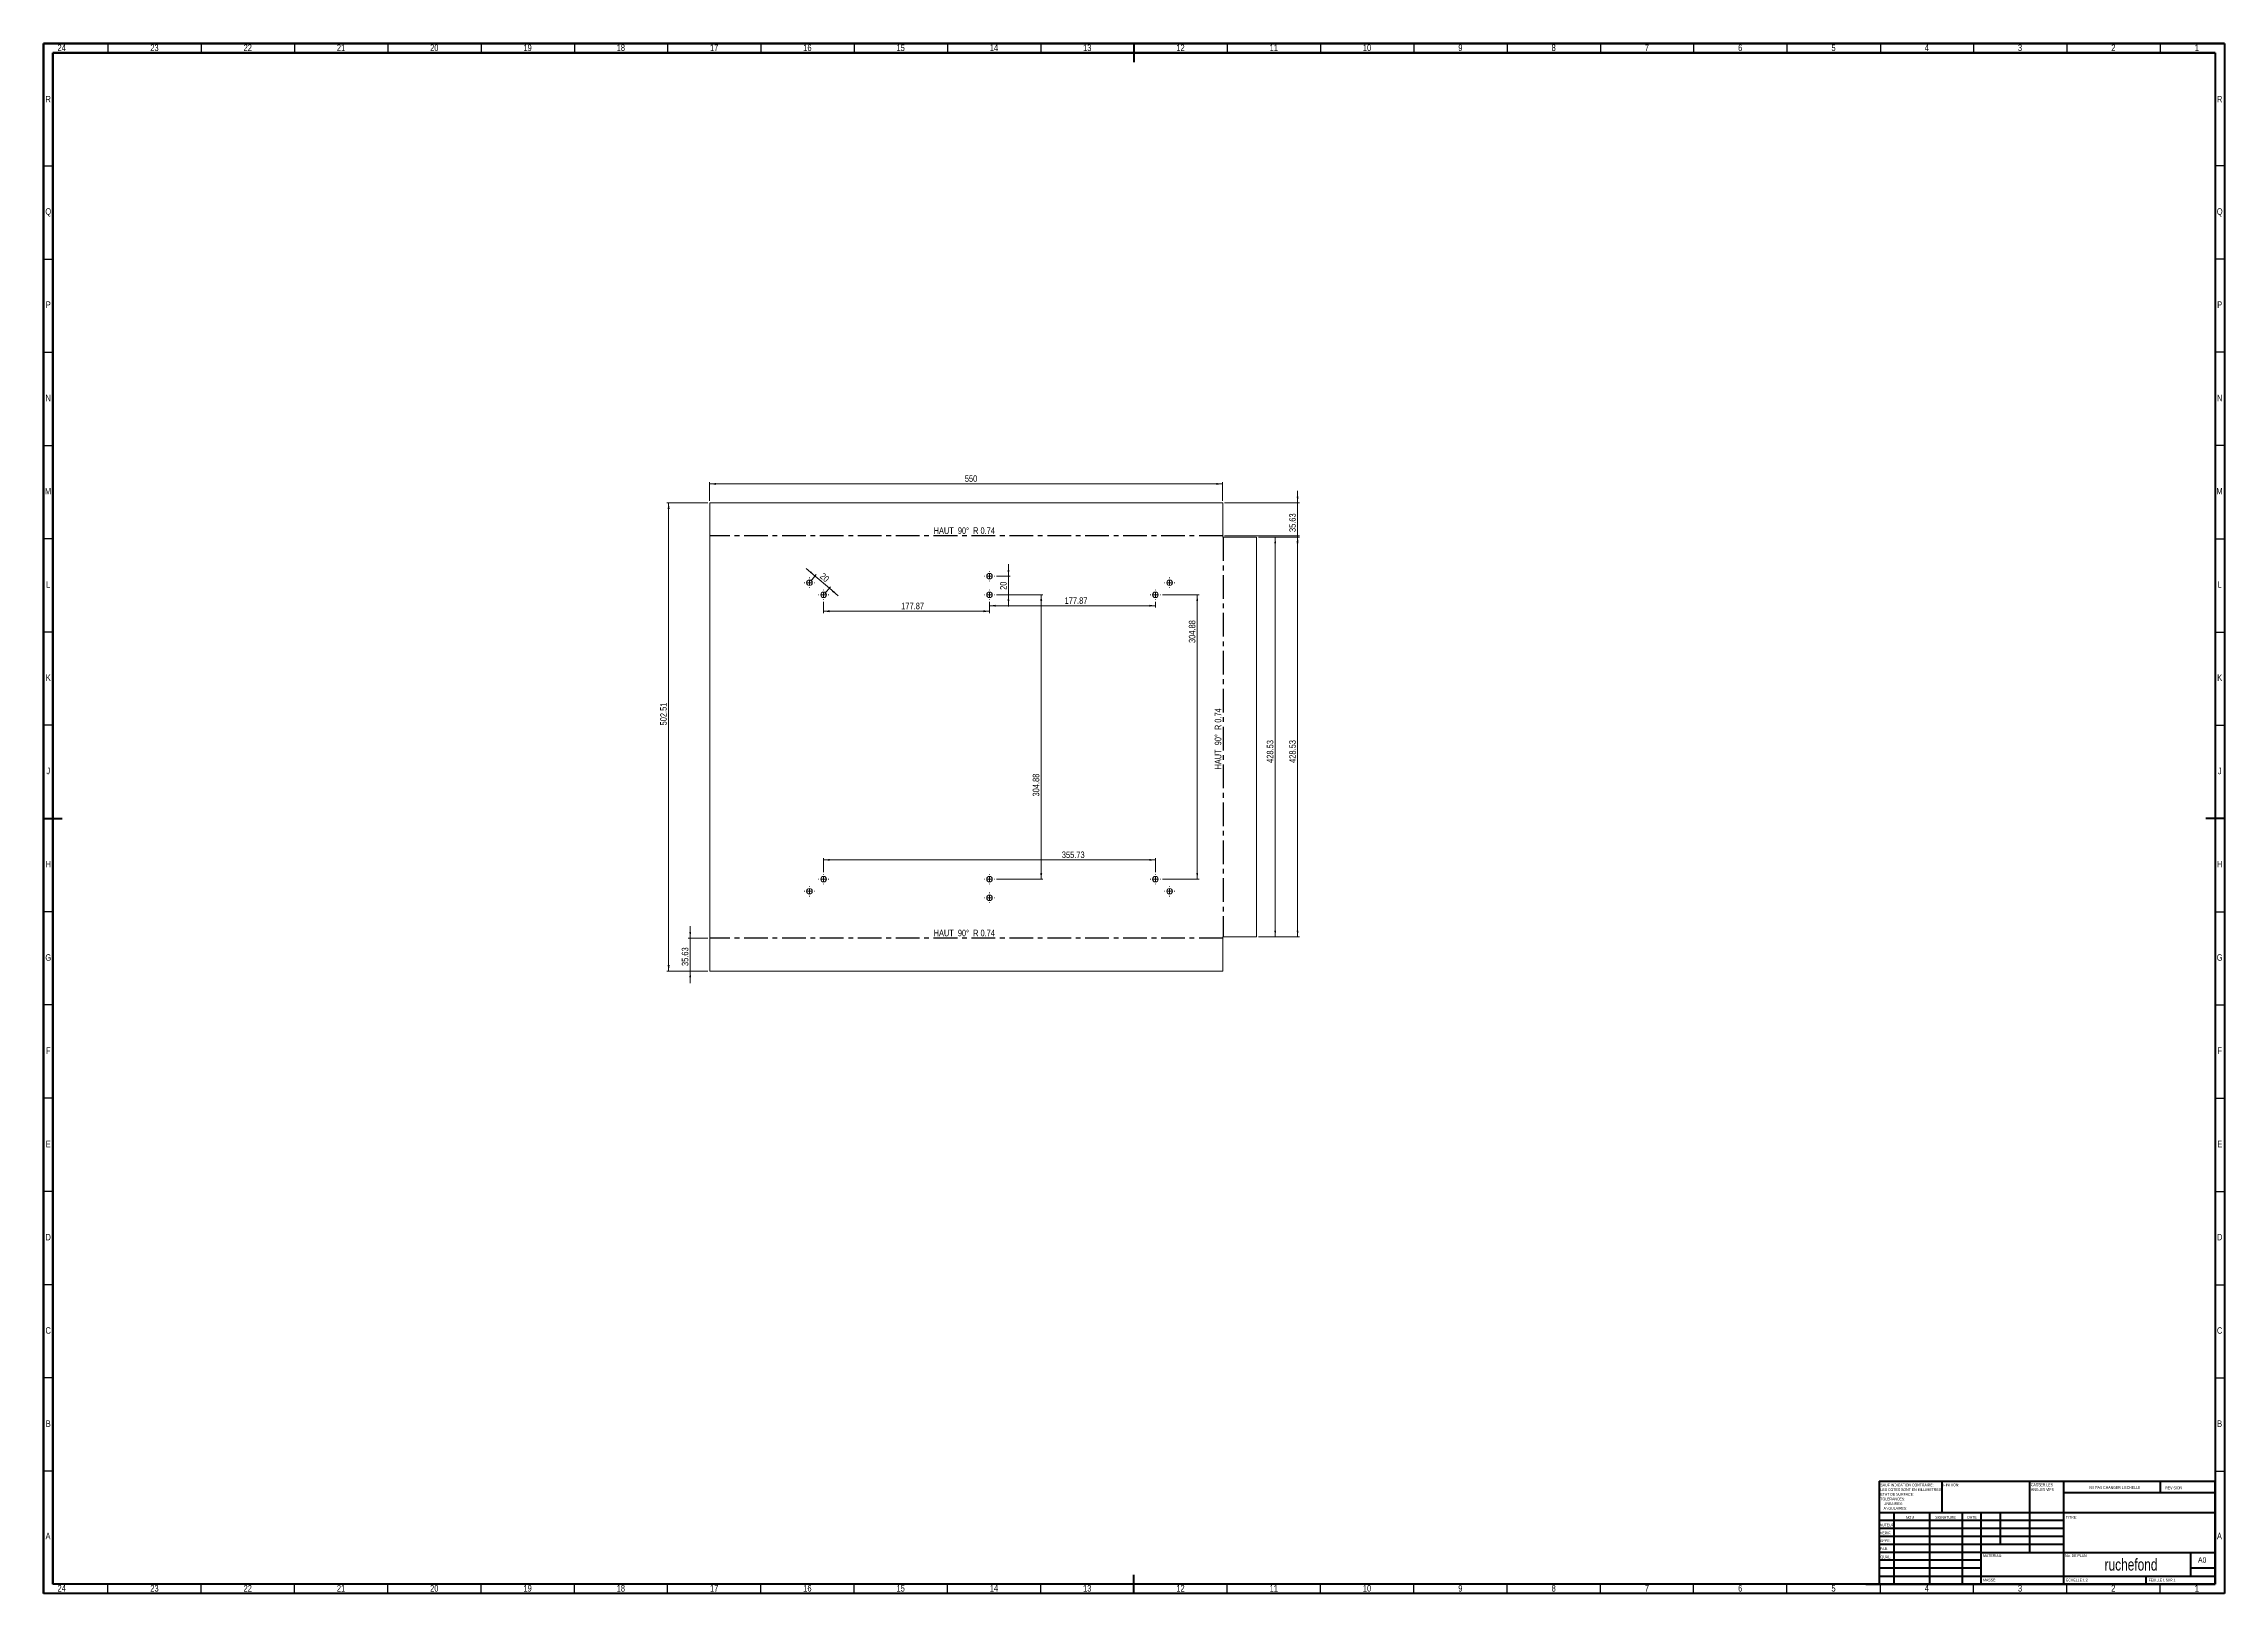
# Model space of a CAD drawing. Header units: millimetres. Extents: x 15 to 1184, y 5 to 836.
import ezdxf

# ---------------------------------------------------------------- set-up
doc = ezdxf.new("R2010")
doc.units = ezdxf.units.MM
doc.linetypes.add('CENTERX2', pattern=[20.32, 12.7, -2.54, 2.54, -2.54])
doc.styles.add('SLDTEXTSTYLE0', font='TXT', dxfattribs={"width": 0.75})
doc.styles.add('SLDTEXTSTYLE1', font='TXT', dxfattribs={"width": 0.7})
doc.styles.add('SLDTEXTSTYLE2', font='TXT', dxfattribs={"width": 0.676471})
doc.dimstyles.new('SLDDIMSTYLE0', dxfattribs={"dimtxt": 3.5, "dimasz": 3.302, "dimexe": 0, "dimexo": 0.0625, "dimgap": 0.875, "dimtad": 1, "dimlfac": 2, "dimrnd": 1e-09, "dimzin": 12, "dimdsep": 46, "dimtxsty": 'SLDTEXTSTYLE0', "dimsah": 1, "dimcen": 0.09, "dimadec": 0, "dimazin": 3, "dimtfac": 1, "dimtmove": 0, "dimatfit": 0, "dimfxl": 1, "dimfrac": 2, "dimtolj": 1, "dimtzin": 12, "dimarcsym": 0})
doc.dimstyles.new('SLDDIMSTYLE1', dxfattribs={"dimtxt": 3.5, "dimasz": 3.302, "dimexe": 0, "dimexo": 0.0625, "dimgap": 0.875, "dimtad": 1, "dimlfac": 2, "dimrnd": 1e-09, "dimzin": 12, "dimdsep": 46, "dimtxsty": 'SLDTEXTSTYLE0', "dimsah": 1, "dimcen": 0.09, "dimadec": 0, "dimazin": 3, "dimtfac": 1, "dimtofl": 0, "dimtmove": 0, "dimatfit": 3, "dimfxl": 1, "dimfrac": 2, "dimtolj": 1, "dimtzin": 12, "dimarcsym": 0})

# ---------------------------------------------------------------- blocks, each defined once
blk = doc.blocks.new('SW_NOTE_0')
at = {"color": 0, "linetype": 'Continuous', "lineweight": 0, "char_height": 1.5, "attachment_point": 1, "style": 'SLDTEXTSTYLE0'}
for s, insert in [('SAUF INDICATION CONTRAIRE:', (0, 1.9)), ('TOLERANCES:', (0, -5.6)), ('LES COTES SONT EN MILLIMETRES', (0, -0.6)), ('ETAT DE SURFACE:', (0, -3.1)), ('ANGULAIRES:', (1.7, -10.6)), ('LINEAIRES:', (1.7, -8.1))]:
    blk.add_mtext(s, dxfattribs=dict(at, insert=insert))
blk = doc.blocks.new('SW_NOTE_1')
at = {"color": 0, "linetype": 'Continuous', "lineweight": 0, "char_height": 1.5, "attachment_point": 1, "style": 'SLDTEXTSTYLE0'}
for s, insert in [('CASSER LES', (0, 1.9)), ('ANGLES VIFS', (0, -0.6))]:
    blk.add_mtext(s, dxfattribs=dict(at, insert=insert))
blk = doc.blocks.new('_D')
at = {"color": 7, "linetype": 'Continuous', "lineweight": 0}
for p, q in [((648, 589.8), (688.2, 589.8)), ((687.2, 589.8), (687.2, 596.2)), ((687.2, 589.8), (687.2, 572)), ((648, 572), (688.2, 572)), ((687.2, 572), (687.2, 565.7))]:
    blk.add_line(p, q, dxfattribs=at)
for points in [[(687.2, 589.8), (687.7, 593.1), (686.7, 593.1)], [(687.2, 572), (686.7, 568.7), (687.7, 568.7)]]:
    blk.add_solid(points, dxfattribs=at)
at = {"color": 7, "linetype": 'Continuous', "lineweight": 0, "insert": (682.7, 574.1), "char_height": 3.5, "attachment_point": 1, "rotation": 90, "style": 'SLDTEXTSTYLE0'}
blk.add_mtext('35.63', dxfattribs=at)
blk = doc.blocks.new('_D_1')
at = {"color": 7, "linetype": 'Continuous', "lineweight": 0}
for p, q in [((666.2, 571.3), (688.2, 571.3)), ((687.2, 571.3), (687.2, 357.1)), ((666.2, 357.1), (688.2, 357.1))]:
    blk.add_line(p, q, dxfattribs=at)
for points in [[(687.2, 571.3), (686.7, 568), (687.7, 568)], [(687.2, 357.1), (687.7, 360.4), (686.7, 360.4)]]:
    blk.add_solid(points, dxfattribs=at)
at = {"color": 7, "linetype": 'Continuous', "lineweight": 0, "insert": (682.7, 450.3), "char_height": 3.5, "attachment_point": 1, "rotation": 90, "style": 'SLDTEXTSTYLE0'}
blk.add_mtext('428.53', dxfattribs=at)
blk = doc.blocks.new('_D_2')
at = {"color": 7, "linetype": 'Continuous', "lineweight": 0}
for p, q in [((361.6, 356.4), (361.6, 362.7)), ((371, 356.4), (360.6, 356.4)), ((361.6, 356.4), (361.6, 338.6)), ((371, 338.6), (360.6, 338.6)), ((361.6, 338.6), (361.6, 332.2))]:
    blk.add_line(p, q, dxfattribs=at)
for points in [[(361.6, 356.4), (362.1, 359.7), (361.1, 359.7)], [(361.6, 338.6), (361.1, 335.3), (362.1, 335.3)]]:
    blk.add_solid(points, dxfattribs=at)
at = {"color": 7, "linetype": 'Continuous', "lineweight": 0, "insert": (357.1, 341.4), "char_height": 3.5, "attachment_point": 1, "rotation": 90, "style": 'SLDTEXTSTYLE0'}
blk.add_mtext('35.63', dxfattribs=at)
blk = doc.blocks.new('_D_3')
at = {"color": 7, "linetype": 'Continuous', "lineweight": 0}
for p, q in [((371, 589.8), (349, 589.8)), ((350, 338.6), (350, 589.8)), ((371, 338.6), (349, 338.6))]:
    blk.add_line(p, q, dxfattribs=at)
for points in [[(350, 589.8), (349.5, 586.5), (350.6, 586.5)], [(350, 338.6), (350.6, 341.9), (349.5, 341.9)]]:
    blk.add_solid(points, dxfattribs=at)
at = {"color": 7, "linetype": 'Continuous', "lineweight": 0, "insert": (345.5, 470.4), "char_height": 3.5, "attachment_point": 1, "rotation": 90, "style": 'SLDTEXTSTYLE0'}
blk.add_mtext('502.51', dxfattribs=at)
blk = doc.blocks.new('_D_4')
at = {"color": 7, "linetype": 'Continuous', "lineweight": 0}
for p, q in [((666.2, 571.3), (676.2, 571.3)), ((675.2, 571.3), (675.2, 357.1)), ((666.2, 357.1), (676.2, 357.1))]:
    blk.add_line(p, q, dxfattribs=at)
for points in [[(675.2, 571.3), (674.7, 568), (675.7, 568)], [(675.2, 357.1), (675.7, 360.4), (674.7, 360.4)]]:
    blk.add_solid(points, dxfattribs=at)
at = {"color": 7, "linetype": 'Continuous', "lineweight": 0, "insert": (670.7, 450.3), "char_height": 3.5, "attachment_point": 1, "rotation": 90, "style": 'SLDTEXTSTYLE0'}
blk.add_mtext('428.53', dxfattribs=at)
blk = doc.blocks.new('_D_5')
at = {"color": 7, "linetype": 'Continuous', "lineweight": 0}
for p, q in [((372, 590.8), (372, 600.9)), ((647, 599.9), (372, 599.9)), ((647, 590.8), (647, 600.9))]:
    blk.add_line(p, q, dxfattribs=at)
for points in [[(372, 599.9), (375.4, 599.4), (375.4, 600.4)], [(647, 599.9), (643.7, 600.4), (643.7, 599.4)]]:
    blk.add_solid(points, dxfattribs=at)
at = {"color": 7, "linetype": 'Continuous', "lineweight": 0, "insert": (508.8, 604.5), "char_height": 3.5, "attachment_point": 1, "style": 'SLDTEXTSTYLE0'}
blk.add_mtext('550', dxfattribs=at)
blk = doc.blocks.new('_D_6')
at = {"color": 7, "linetype": 'Continuous', "lineweight": 0}
for p, q in [((522, 536.7), (522, 533.6)), ((522, 534.6), (611, 534.6)), ((611, 536.7), (611, 533.6))]:
    blk.add_line(p, q, dxfattribs=at)
for points in [[(522, 534.6), (525.4, 534.1), (525.4, 535.1)], [(611, 534.6), (607.7, 535.1), (607.7, 534.1)]]:
    blk.add_solid(points, dxfattribs=at)
at = {"color": 7, "linetype": 'Continuous', "lineweight": 0, "insert": (562.3, 539.1), "char_height": 3.5, "attachment_point": 1, "style": 'SLDTEXTSTYLE0'}
blk.add_mtext('177.87', dxfattribs=at)
blk = doc.blocks.new('_D_7')
at = {"color": 7, "linetype": 'Continuous', "lineweight": 0}
for p, q in [((433.1, 536.7), (433.1, 530.6)), ((433.1, 531.6), (522, 531.6)), ((522, 536.7), (522, 530.6))]:
    blk.add_line(p, q, dxfattribs=at)
for points in [[(433.1, 531.6), (436.4, 531.1), (436.4, 532.2)], [(522, 531.6), (518.7, 532.2), (518.7, 531.1)]]:
    blk.add_solid(points, dxfattribs=at)
at = {"color": 7, "linetype": 'Continuous', "lineweight": 0, "insert": (474.7, 536.2), "char_height": 3.5, "attachment_point": 1, "style": 'SLDTEXTSTYLE0'}
blk.add_mtext('177.87', dxfattribs=at)
blk = doc.blocks.new('_D_8')
at = {"color": 7, "linetype": 'Continuous', "lineweight": 0}
for p, q in [((525.8, 550.4), (533.2, 550.4)), ((532.2, 550.4), (532.2, 556.8)), ((532.2, 550.4), (532.2, 540.4)), ((525.8, 540.4), (533.2, 540.4)), ((532.2, 540.4), (532.2, 534.1))]:
    blk.add_line(p, q, dxfattribs=at)
for points in [[(532.2, 550.4), (532.7, 553.7), (531.7, 553.7)], [(532.2, 540.4), (531.7, 537.1), (532.7, 537.1)]]:
    blk.add_solid(points, dxfattribs=at)
at = {"color": 7, "linetype": 'Continuous', "lineweight": 0, "insert": (527.7, 543.1), "char_height": 3.5, "attachment_point": 1, "rotation": 90, "style": 'SLDTEXTSTYLE0'}
blk.add_mtext('20', dxfattribs=at)
blk = doc.blocks.new('_D_9')
at = {"color": 7, "linetype": 'Continuous', "lineweight": 0}
for p, q in [((428.6, 550.5), (423.8, 554.6)), ((426.2, 547.7), (429.2, 551.3)), ((436.2, 544), (428.6, 550.5)), ((433.8, 541.2), (436.8, 544.7)), ((436.2, 544), (441, 539.9))]:
    blk.add_line(p, q, dxfattribs=at)
for points in [[(428.6, 550.5), (426.4, 553), (425.7, 552.3)], [(436.2, 544), (438.3, 541.5), (439, 542.2)]]:
    blk.add_solid(points, dxfattribs=at)
at = {"color": 7, "linetype": 'Continuous', "lineweight": 0, "insert": (433.1, 552.5), "char_height": 3.5, "attachment_point": 1, "rotation": 319.4017, "style": 'SLDTEXTSTYLE0'}
blk.add_mtext('20', dxfattribs=at)
blk = doc.blocks.new('_D_10')
at = {"color": 7, "linetype": 'Continuous', "lineweight": 0}
for p, q in [((525.8, 540.4), (550.7, 540.4)), ((549.7, 540.4), (549.7, 388)), ((525.8, 388), (550.7, 388))]:
    blk.add_line(p, q, dxfattribs=at)
for points in [[(549.7, 540.4), (549.2, 537.1), (550.3, 537.1)], [(549.7, 388), (550.3, 391.3), (549.2, 391.3)]]:
    blk.add_solid(points, dxfattribs=at)
at = {"color": 7, "linetype": 'Continuous', "lineweight": 0, "insert": (545.2, 432.3), "char_height": 3.5, "attachment_point": 1, "rotation": 90, "style": 'SLDTEXTSTYLE0'}
blk.add_mtext('304.88', dxfattribs=at)
blk = doc.blocks.new('_D_11')
at = {"color": 7, "linetype": 'Continuous', "lineweight": 0}
for p, q in [((433.1, 391.7), (433.1, 399.3)), ((433.1, 398.3), (611, 398.3)), ((611, 391.7), (611, 399.3))]:
    blk.add_line(p, q, dxfattribs=at)
for points in [[(433.1, 398.3), (436.4, 397.8), (436.4, 398.8)], [(611, 398.3), (607.7, 398.8), (607.7, 397.8)]]:
    blk.add_solid(points, dxfattribs=at)
at = {"color": 7, "linetype": 'Continuous', "lineweight": 0, "insert": (560.8, 402.8), "char_height": 3.5, "attachment_point": 1, "style": 'SLDTEXTSTYLE0'}
blk.add_mtext('355.73', dxfattribs=at)
blk = doc.blocks.new('_D_12')
at = {"color": 7, "linetype": 'Continuous', "lineweight": 0}
for p, q in [((614.7, 540.4), (634.4, 540.4)), ((633.4, 388), (633.4, 540.4)), ((614.7, 388), (634.4, 388))]:
    blk.add_line(p, q, dxfattribs=at)
for points in [[(633.4, 540.4), (632.9, 537.1), (633.9, 537.1)], [(633.4, 388), (633.9, 391.3), (632.9, 391.3)]]:
    blk.add_solid(points, dxfattribs=at)
at = {"color": 7, "linetype": 'Continuous', "lineweight": 0, "insert": (628.9, 514.6), "char_height": 3.5, "attachment_point": 1, "rotation": 90, "style": 'SLDTEXTSTYLE0'}
blk.add_mtext('304.88', dxfattribs=at)
blk = doc.blocks.new('SW_CENTERMARKSYMBOL_0')
at = {"color": 0, "linetype": 'Continuous', "lineweight": 0}
for p, q in [((-2.5, 0), (-2.75, 0)), ((0, 0), (-1.25, 0)), ((0, 2.5), (0, 2.75)), ((0, 0), (0, 1.25)), ((0, 0), (0, -1.25)), ((0, 0), (1.25, 0)), ((2.5, 0), (2.75, 0)), ((0, -2.5), (0, -2.75))]:
    blk.add_line(p, q, dxfattribs=at)
blk = doc.blocks.new('SW_CENTERMARKSYMBOL_1')
at = {"color": 0, "linetype": 'Continuous', "lineweight": 0}
for p, q in [((-2.5, 0), (-2.75, 0)), ((0, 0), (-1.25, 0)), ((0, 2.5), (0, 2.75)), ((0, 0), (0, 1.25)), ((0, 0), (0, -1.25)), ((0, 0), (1.25, 0)), ((2.5, 0), (2.75, 0)), ((0, -2.5), (0, -2.75))]:
    blk.add_line(p, q, dxfattribs=at)
blk = doc.blocks.new('SW_CENTERMARKSYMBOL_2')
at = {"color": 0, "linetype": 'Continuous', "lineweight": 0}
for p, q in [((-2.5, 0), (-2.75, 0)), ((0, 0), (-1.25, 0)), ((0, 2.5), (0, 2.75)), ((0, 0), (0, 1.25)), ((0, 0), (0, -1.25)), ((0, 0), (1.25, 0)), ((2.5, 0), (2.75, 0)), ((0, -2.5), (0, -2.75))]:
    blk.add_line(p, q, dxfattribs=at)
blk = doc.blocks.new('SW_CENTERMARKSYMBOL_3')
at = {"color": 0, "linetype": 'Continuous', "lineweight": 0}
for p, q in [((-2.5, 0), (-2.75, 0)), ((0, 0), (-1.25, 0)), ((0, 2.5), (0, 2.75)), ((0, 0), (0, 1.25)), ((0, 0), (0, -1.25)), ((0, 0), (1.25, 0)), ((2.5, 0), (2.75, 0)), ((0, -2.5), (0, -2.75))]:
    blk.add_line(p, q, dxfattribs=at)
blk = doc.blocks.new('SW_CENTERMARKSYMBOL_4')
at = {"color": 0, "linetype": 'Continuous', "lineweight": 0}
for p, q in [((-2.5, 0), (-2.75, 0)), ((0, 0), (-1.25, 0)), ((0, 2.5), (0, 2.75)), ((0, 0), (0, 1.25)), ((0, 0), (0, -1.25)), ((0, 0), (1.25, 0)), ((2.5, 0), (2.75, 0)), ((0, -2.5), (0, -2.75))]:
    blk.add_line(p, q, dxfattribs=at)
blk = doc.blocks.new('SW_CENTERMARKSYMBOL_5')
at = {"color": 0, "linetype": 'Continuous', "lineweight": 0}
for p, q in [((-2.5, 0), (-2.75, 0)), ((0, 0), (-1.25, 0)), ((0, 2.5), (0, 2.75)), ((0, 0), (0, 1.25)), ((0, 0), (0, -1.25)), ((0, 0), (1.25, 0)), ((2.5, 0), (2.75, 0)), ((0, -2.5), (0, -2.75))]:
    blk.add_line(p, q, dxfattribs=at)
blk = doc.blocks.new('SW_CENTERMARKSYMBOL_6')
at = {"color": 0, "linetype": 'Continuous', "lineweight": 0}
for p, q in [((-2.5, 0), (-2.75, 0)), ((0, 0), (-1.25, 0)), ((0, 2.5), (0, 2.75)), ((0, 0), (0, 1.25)), ((0, 0), (0, -1.25)), ((0, 0), (1.25, 0)), ((2.5, 0), (2.75, 0)), ((0, -2.5), (0, -2.75))]:
    blk.add_line(p, q, dxfattribs=at)
blk = doc.blocks.new('SW_CENTERMARKSYMBOL_7')
at = {"color": 0, "linetype": 'Continuous', "lineweight": 0}
for p, q in [((-2.5, 0), (-2.75, 0)), ((0, 0), (-1.25, 0)), ((0, 2.5), (0, 2.75)), ((0, 0), (0, 1.25)), ((0, 0), (0, -1.25)), ((0, 0), (1.25, 0)), ((2.5, 0), (2.75, 0)), ((0, -2.5), (0, -2.75))]:
    blk.add_line(p, q, dxfattribs=at)
blk = doc.blocks.new('SW_CENTERMARKSYMBOL_8')
at = {"color": 0, "linetype": 'Continuous', "lineweight": 0}
for p, q in [((-2.5, 0), (-2.75, 0)), ((0, 0), (-1.25, 0)), ((0, 2.5), (0, 2.75)), ((0, 0), (0, 1.25)), ((0, 0), (0, -1.25)), ((0, 0), (1.25, 0)), ((2.5, 0), (2.75, 0)), ((0, -2.5), (0, -2.75))]:
    blk.add_line(p, q, dxfattribs=at)
blk = doc.blocks.new('SW_CENTERMARKSYMBOL_9')
at = {"color": 0, "linetype": 'Continuous', "lineweight": 0}
for p, q in [((-2.5, 0), (-2.75, 0)), ((0, 0), (-1.25, 0)), ((0, 2.5), (0, 2.75)), ((0, 0), (0, 1.25)), ((0, 0), (0, -1.25)), ((0, 0), (1.25, 0)), ((2.5, 0), (2.75, 0)), ((0, -2.5), (0, -2.75))]:
    blk.add_line(p, q, dxfattribs=at)
blk = doc.blocks.new('SW_CENTERMARKSYMBOL_10')
at = {"color": 0, "linetype": 'Continuous', "lineweight": 0}
for p, q in [((-2.5, 0), (-2.75, 0)), ((0, 0), (-1.25, 0)), ((0, 2.5), (0, 2.75)), ((0, 0), (0, 1.25)), ((0, 0), (0, -1.25)), ((0, 0), (1.25, 0)), ((2.5, 0), (2.75, 0)), ((0, -2.5), (0, -2.75))]:
    blk.add_line(p, q, dxfattribs=at)
blk = doc.blocks.new('SW_CENTERMARKSYMBOL_11')
at = {"color": 0, "linetype": 'Continuous', "lineweight": 0}
for p, q in [((-2.5, 0), (-2.75, 0)), ((0, 0), (-1.25, 0)), ((0, 2.5), (0, 2.75)), ((0, 0), (0, 1.25)), ((0, 0), (0, -1.25)), ((0, 0), (1.25, 0)), ((2.5, 0), (2.75, 0)), ((0, -2.5), (0, -2.75))]:
    blk.add_line(p, q, dxfattribs=at)

msp = doc.modelspace()

# ---------------------------------------------------------------- linework, layer by layer
at = {"color": 7, "linetype": 'Continuous', "lineweight": 60}
for p, q in [((15, 836), (1184, 836)), ((15, 5), (15, 836)), ((15, 836), (15, 5)), ((1184, 836), (15, 836)), ((20, 831), (1179, 831)), ((20, 10), (20, 831)), ((20, 831), (20, 10)), ((1179, 831), (20, 831)), ((599.5, 836), (599.5, 826)), ((599.5, 836), (599.5, 826)), ((1179, 831), (1179, 10)), ((1184, 836), (1184, 5)), ((15, 420.5), (25, 420.5)), ((15, 420.5), (25, 420.5)), ((1184, 420.5), (1174, 420.5)), ((1179, 10), (1179, 65.25)), ((1179, 65.25), (1179, 10)), ((599.5, 5), (599.5, 15)), ((1184, 5), (15, 5)), ((1179, 10), (20, 10)), ((991.8, 10), (1179, 10))]:
    msp.add_line(p, q, dxfattribs=at)
at = {"color": 7, "linetype": 'Continuous', "lineweight": 30}
for p, q in [((49.5, 836), (49.5, 831)), ((99.5, 836), (99.5, 831)), ((149.5, 836), (149.5, 831)), ((199.5, 836), (199.5, 831)), ((249.5, 836), (249.5, 831)), ((299.5, 836), (299.5, 831)), ((349.5, 836), (349.5, 831)), ((399.5, 836), (399.5, 831)), ((449.5, 836), (449.5, 831)), ((499.5, 836), (499.5, 831)), ((549.5, 836), (549.5, 831)), ((649.5, 836), (649.5, 831)), ((699.5, 836), (699.5, 831)), ((749.5, 836), (749.5, 831)), ((799.5, 836), (799.5, 831)), ((849.5, 836), (849.5, 831)), ((899.5, 836), (899.5, 831)), ((949.5, 836), (949.5, 831)), ((999.6, 836), (999.6, 831)), ((1049.5, 836), (1049.5, 831)), ((1099.5, 836), (1099.5, 831)), ((1149.5, 836), (1149.5, 831)), ((15, 770.5), (20, 770.5)), ((1184, 770.5), (1179, 770.5)), ((15, 720.5), (20, 720.5)), ((1184, 720.5), (1179, 720.5)), ((15, 670.5), (20, 670.5)), ((1184, 670.5), (1179, 670.5)), ((15, 620.5), (20, 620.5)), ((1184, 620.5), (1179, 620.5)), ((20, 570.5), (15, 570.5)), ((1179, 570.5), (1184, 570.5)), ((20, 520.5), (15, 520.5)), ((1179, 520.5), (1184, 520.5)), ((20, 470.5), (15, 470.5)), ((1179, 470.5), (1184, 470.5)), ((20, 370.5), (15, 370.5)), ((1179, 370.5), (1184, 370.5)), ((20, 320.5), (15, 320.5)), ((1179, 320.5), (1184, 320.5)), ((20, 270.5), (15, 270.5)), ((1179, 270.5), (1184, 270.5)), ((20, 220.5), (15, 220.5)), ((1179, 220.5), (1184, 220.5)), ((20, 170.5), (15, 170.5)), ((1179, 170.5), (1184, 170.5)), ((20, 120.5), (15, 120.5)), ((1179, 120.5), (1184, 120.5)), ((20, 70.5), (15, 70.5)), ((1179, 70.5), (1184, 70.5)), ((49.5, 5), (49.5, 10)), ((99.5, 5), (99.5, 10)), ((149.5, 5), (149.5, 10)), ((199.5, 5), (199.5, 10)), ((249.5, 5), (249.5, 10)), ((299.5, 5), (299.5, 10)), ((349.5, 5), (349.5, 10)), ((399.5, 5), (399.5, 10)), ((449.5, 5), (449.5, 10)), ((499.5, 5), (499.5, 10)), ((549.5, 5), (549.5, 10)), ((649.5, 5), (649.5, 10)), ((699.5, 5), (699.5, 10)), ((749.5, 5), (749.5, 10)), ((799.5, 5), (799.5, 10)), ((849.5, 5), (849.5, 10)), ((899.5, 5), (899.5, 10)), ((949.5, 5), (949.5, 10)), ((999.6, 5), (999.6, 10)), ((1049.5, 5), (1049.5, 10)), ((1099.5, 5), (1099.5, 10)), ((1149.5, 5), (1149.5, 10))]:
    msp.add_line(p, q, dxfattribs=at)
at = {"color": 7, "linetype": 'Continuous', "lineweight": 15}
for p, q in [((647.0486, 589.8348), (372.0486, 589.8348)), ((372.0486, 338.5802), (372.0486, 589.8348)), ((647.0486, 571.3392), (647.0486, 589.8348)), ((665.1759, 571.3392), (647.0486, 571.3392)), ((665.1759, 571.3392), (665.1759, 357.0758)), ((647.0486, 357.0758), (665.1759, 357.0758)), ((647.0486, 338.5802), (647.0486, 357.0758)), ((647.0486, 338.5802), (372.0486, 338.5802))]:
    msp.add_line(p, q, dxfattribs=at)
at = {"color": 7, "linetype": 'CENTERX2'}
for p, q in [((647.0486, 572.0212), (372.0486, 572.0212)), ((647.3622, 571.3392), (647.3622, 357.0758)), ((647.0486, 356.3939), (372.0486, 356.3939))]:
    msp.add_line(p, q, dxfattribs=at)
at = {"color": 7, "linetype": 'Continuous', "lineweight": 40}
for p, q in [((999, 65.25), (1179, 65.25)), ((999, 65.25), (999, 10)), ((1032.8, 48.25), (1032.8, 65.25)), ((1079.6, 65.25), (1079.6, 27)), ((1097.8, 65.25), (1097.8, 10)), ((1179, 58.875), (1097.8, 58.875)), ((1149.8, 58.875), (1149.8, 65.25)), ((1179, 48.25), (999, 48.25)), ((1006.8, 48.25), (1006.8, 10)), ((1025.991, 48.25), (1025.991, 10)), ((1043.3989, 48.25), (1043.3989, 10)), ((1053.6, 10), (1053.6, 48.25)), ((1064, 31.25), (1064, 48.25)), ((1097.8, 44), (999, 44)), ((1097.8, 39.75), (999, 39.75)), ((1097.8, 35.5), (999, 35.5)), ((1097.8, 31.25), (999, 31.25)), ((1053.6, 27), (999, 27)), ((1053.6, 27), (1179, 27)), ((1166, 14.25), (1166, 27)), ((1053.6, 22.7499), (999, 22.7499)), ((1053.6, 18.5), (999, 18.5)), ((999, 14.25), (1179, 14.25)), ((1142, 10), (1142, 14.25)), ((1179, 18.5), (1166, 18.5))]:
    msp.add_line(p, q, dxfattribs=at)
at = {"color": 7, "linetype": 'Continuous', "lineweight": 15}
for centre in [(522.0486, 550.4285), (425.522, 546.936), (433.1149, 540.4285), (522.0486, 540.4285), (610.9823, 540.4285), (618.5752, 546.936), (433.1149, 387.9865), (522.0486, 387.9865), (610.9823, 387.9865), (425.522, 381.479), (522.0486, 377.9865), (618.5752, 381.479)]:
    msp.add_circle(centre, 1.5, dxfattribs=at)

# ---------------------------------------------------------------- block references
at = {"color": 7, "linetype": 'Continuous', "lineweight": 0}
for name, p in [('SW_CENTERMARKSYMBOL_2', (425.522, 546.936)), ('SW_CENTERMARKSYMBOL_9', (522.0486, 550.4285)), ('SW_CENTERMARKSYMBOL_4', (618.5752, 546.936)), ('SW_CENTERMARKSYMBOL_3', (433.1149, 540.4285)), ('SW_CENTERMARKSYMBOL_8', (522.0486, 540.4285)), ('SW_CENTERMARKSYMBOL_5', (610.9823, 540.4285)), ('SW_CENTERMARKSYMBOL_1', (433.1149, 387.9865)), ('SW_CENTERMARKSYMBOL_10', (522.0486, 387.9865)), ('SW_CENTERMARKSYMBOL_7', (610.9823, 387.9865)), ('SW_CENTERMARKSYMBOL_0', (425.522, 381.479)), ('SW_CENTERMARKSYMBOL_11', (522.0486, 377.9865)), ('SW_CENTERMARKSYMBOL_6', (618.5752, 381.479)), ('SW_NOTE_0', (999.5937, 61.9874)), ('SW_NOTE_1', (1080.3092, 62.0695))]:
    msp.add_blockref(name, p, dxfattribs=at)

# ---------------------------------------------------------------- texts
for s, insert, char_height, attachment_point, style in [('24', (24.6795, 835.5317), 3.5, 2, 'SLDTEXTSTYLE0'), ('23', (74.4295, 835.5317), 3.5, 2, 'SLDTEXTSTYLE0'), ('22', (124.4295, 835.5317), 3.5, 2, 'SLDTEXTSTYLE0'), ('21', (174.4295, 835.5317), 3.5, 2, 'SLDTEXTSTYLE0'), ('20', (224.4295, 835.5317), 3.5, 2, 'SLDTEXTSTYLE0'), ('19', (274.4295, 835.5317), 3.5, 2, 'SLDTEXTSTYLE0'), ('18', (324.4295, 835.5317), 3.5, 2, 'SLDTEXTSTYLE0'), ('17', (374.4295, 835.5317), 3.5, 2, 'SLDTEXTSTYLE0'), ('16', (424.4295, 835.5317), 3.5, 2, 'SLDTEXTSTYLE0'), ('15', (474.4295, 835.5317), 3.5, 2, 'SLDTEXTSTYLE0'), ('14', (524.4295, 835.5317), 3.5, 2, 'SLDTEXTSTYLE0'), ('13', (574.4295, 835.5317), 3.5, 2, 'SLDTEXTSTYLE0'), ('12', (624.4295, 835.5317), 3.5, 2, 'SLDTEXTSTYLE0'), ('11', (674.4295, 835.5317), 3.5, 2, 'SLDTEXTSTYLE0'), ('10', (724.4295, 835.5317), 3.5, 2, 'SLDTEXTSTYLE0'), ('9', (774.4648, 835.5317), 3.5, 2, 'SLDTEXTSTYLE0'), ('8', (824.4648, 835.5317), 3.5, 2, 'SLDTEXTSTYLE0'), ('7', (874.4648, 835.5317), 3.5, 2, 'SLDTEXTSTYLE0'), ('6', (924.4648, 835.5317), 3.5, 2, 'SLDTEXTSTYLE0'), ('5', (974.4648, 835.5317), 3.5, 2, 'SLDTEXTSTYLE0'), ('4', (1024.4648, 835.5317), 3.5, 2, 'SLDTEXTSTYLE0'), ('3', (1074.4648, 835.5317), 3.5, 2, 'SLDTEXTSTYLE0'), ('2', (1124.4648, 835.5317), 3.5, 2, 'SLDTEXTSTYLE0'), ('1', (1169.2148, 835.5317), 3.5, 2, 'SLDTEXTSTYLE0'), ('R', (17.4502, 807.9757), 3.5, 2, 'SLDTEXTSTYLE0'), ('R', (1181.4502, 807.9757), 3.5, 2, 'SLDTEXTSTYLE0'), ('Q', (17.4915, 747.7257), 3.5, 2, 'SLDTEXTSTYLE0'), ('Q', (1181.4915, 747.7257), 3.5, 2, 'SLDTEXTSTYLE0'), ('P', (17.4866, 697.7817), 3.5, 2, 'SLDTEXTSTYLE0'), ('P', (1181.4866, 697.7817), 3.5, 2, 'SLDTEXTSTYLE0'), ('N', (17.4696, 647.7257), 3.5, 2, 'SLDTEXTSTYLE0'), ('N', (1181.4696, 647.7257), 3.5, 2, 'SLDTEXTSTYLE0'), ('M', (17.3797, 597.7817), 3.5, 2, 'SLDTEXTSTYLE0'), ('M', (1181.3797, 597.7817), 3.5, 2, 'SLDTEXTSTYLE0'), ('HAUT  90°  R 0.74', (508.5204, 576.5985), 3.5, 2, 'SLDTEXTSTYLE2'), ('L', (17.4623, 547.7257), 3.5, 2, 'SLDTEXTSTYLE0'), ('L', (1181.4623, 547.7257), 3.5, 2, 'SLDTEXTSTYLE0'), ('K', (17.4891, 497.7817), 3.5, 2, 'SLDTEXTSTYLE0'), ('K', (1181.4891, 497.7817), 3.5, 2, 'SLDTEXTSTYLE0'), ('J', (17.4684, 447.7257), 3.5, 2, 'SLDTEXTSTYLE0'), ('J', (1181.4684, 447.7257), 3.5, 2, 'SLDTEXTSTYLE0'), ('H', (17.4915, 397.7817), 3.5, 2, 'SLDTEXTSTYLE0'), ('H', (1181.4915, 397.7817), 3.5, 2, 'SLDTEXTSTYLE0'), ('HAUT  90°  R 0.74', (508.5204, 360.8592), 3.5, 2, 'SLDTEXTSTYLE2'), ('G', (17.4891, 347.7257), 3.5, 2, 'SLDTEXTSTYLE0'), ('G', (1181.4891, 347.7257), 3.5, 2, 'SLDTEXTSTYLE0'), ('F', (17.4635, 297.7817), 3.5, 2, 'SLDTEXTSTYLE0'), ('F', (1181.4635, 297.7817), 3.5, 2, 'SLDTEXTSTYLE0'), ('E', (17.5061, 247.7257), 3.5, 2, 'SLDTEXTSTYLE0'), ('E', (1181.5061, 247.7257), 3.5, 2, 'SLDTEXTSTYLE0'), ('D', (17.4599, 197.7817), 3.5, 2, 'SLDTEXTSTYLE0'), ('D', (1181.4599, 197.7817), 3.5, 2, 'SLDTEXTSTYLE0'), ('C', (17.4635, 147.7257), 3.5, 2, 'SLDTEXTSTYLE0'), ('C', (1181.4635, 147.7257), 3.5, 2, 'SLDTEXTSTYLE0'), ('B', (17.4733, 97.7817), 3.5, 2, 'SLDTEXTSTYLE0'), ('B', (1181.4733, 97.7817), 3.5, 2, 'SLDTEXTSTYLE0'), ('FINITION:', (1033.3713, 63.9193), 1.5, 1, 'SLDTEXTSTYLE0'), ("NE PAS CHANGER L'ECHELLE", (1111.6146, 62.533), 1.5, 1, 'SLDTEXTSTYLE0'), ('REVISION', (1152.3276, 62.3349), 1.5, 1, 'SLDTEXTSTYLE0'), ('A', (17.3602, 37.4757), 3.5, 2, 'SLDTEXTSTYLE0'), ('AUTEUR', (999.2121, 42.4297), 1.5, 1, 'SLDTEXTSTYLE0'), ('VERIF.', (999.4105, 38.1544), 1.5, 1, 'SLDTEXTSTYLE0'), ('NOM', (1013.3222, 46.5015), 1.5, 1, 'SLDTEXTSTYLE0'), ('SIGNATURE', (1029.0336, 46.5618), 1.5, 1, 'SLDTEXTSTYLE0'), ('DATE', (1046.2147, 46.5762), 1.5, 1, 'SLDTEXTSTYLE0'), ('TITRE:', (1099.0283, 46.5762), 1.5, 1, 'SLDTEXTSTYLE0'), ('A', (1181.3602, 37.4757), 3.5, 2, 'SLDTEXTSTYLE0'), ('APPR.', (999.4017, 34.0643), 1.5, 1, 'SLDTEXTSTYLE0'), ('FAB.', (999.4552, 29.7337), 1.5, 1, 'SLDTEXTSTYLE0'), ('QUAL.', (999.669, 25.3496), 1.5, 1, 'SLDTEXTSTYLE0'), ('MATERIAU:', (1054.6459, 25.9861), 1.5, 1, 'SLDTEXTSTYLE0'), ('No. DE PLAN', (1098.6307, 25.9861), 1.5, 1, 'SLDTEXTSTYLE0'), ('ruchefond', (1133.9613, 23.6069), 6.35, 2, 'SLDTEXTSTYLE0'), ('A0', (1169.8712, 24.4064), 2.91042, 1, 'SLDTEXTSTYLE0'), ('MASSE:', (1054.6178, 12.9493), 1.4986, 1, 'SLDTEXTSTYLE0'), ('ECHELLE:1:2', (1099.074, 12.9001), 1.5, 1, 'SLDTEXTSTYLE0'), ('FEUILLE 1 SUR 1', (1143.4783, 12.9001), 1.5, 1, 'SLDTEXTSTYLE1'), ('24', (24.6795, 9.4757), 3.5, 2, 'SLDTEXTSTYLE0'), ('23', (74.4295, 9.4757), 3.5, 2, 'SLDTEXTSTYLE0'), ('22', (124.4295, 9.4757), 3.5, 2, 'SLDTEXTSTYLE0'), ('21', (174.4295, 9.4757), 3.5, 2, 'SLDTEXTSTYLE0'), ('20', (224.4295, 9.4757), 3.5, 2, 'SLDTEXTSTYLE0'), ('19', (274.4295, 9.4757), 3.5, 2, 'SLDTEXTSTYLE0'), ('18', (324.4295, 9.4757), 3.5, 2, 'SLDTEXTSTYLE0'), ('17', (374.4295, 9.4757), 3.5, 2, 'SLDTEXTSTYLE0'), ('16', (424.4295, 9.4757), 3.5, 2, 'SLDTEXTSTYLE0'), ('15', (474.4295, 9.4757), 3.5, 2, 'SLDTEXTSTYLE0'), ('14', (524.4295, 9.4757), 3.5, 2, 'SLDTEXTSTYLE0'), ('13', (574.4295, 9.4757), 3.5, 2, 'SLDTEXTSTYLE0'), ('12', (624.4295, 9.4757), 3.5, 2, 'SLDTEXTSTYLE0'), ('11', (674.4295, 9.4757), 3.5, 2, 'SLDTEXTSTYLE0'), ('10', (724.4295, 9.4757), 3.5, 2, 'SLDTEXTSTYLE0'), ('9', (774.4648, 9.4757), 3.5, 2, 'SLDTEXTSTYLE0'), ('8', (824.4648, 9.4757), 3.5, 2, 'SLDTEXTSTYLE0'), ('7', (874.4648, 9.4757), 3.5, 2, 'SLDTEXTSTYLE0'), ('6', (924.4648, 9.4757), 3.5, 2, 'SLDTEXTSTYLE0'), ('5', (974.4648, 9.4757), 3.5, 2, 'SLDTEXTSTYLE0'), ('4', (1024.4648, 9.4757), 3.5, 2, 'SLDTEXTSTYLE0'), ('3', (1074.4648, 9.4757), 3.5, 2, 'SLDTEXTSTYLE0'), ('2', (1124.4648, 9.4757), 3.5, 2, 'SLDTEXTSTYLE0'), ('1', (1169.2148, 9.4757), 3.5, 2, 'SLDTEXTSTYLE0')]:
    msp.add_mtext(s, dxfattribs=dict(at, insert=insert, char_height=char_height, attachment_point=attachment_point, style=style))
at = {"color": 7, "linetype": 'Continuous', "lineweight": 0, "insert": (642.7849, 463.1794), "char_height": 3.5, "attachment_point": 2, "rotation": 90, "style": 'SLDTEXTSTYLE2'}
msp.add_mtext('HAUT  90°  R 0.74', dxfattribs=at)

# ---------------------------------------------------------------- dimensions: what is measured, and where the dimension line sits
at = {"color": 7, "linetype": 'Continuous', "lineweight": 0}
for base, p1, p2, picture, middle in [((372.0486, 599.9408), (647.0486, 589.8348), (372.0486, 589.8348), '_D_5', (512.6657, 599.9408)), ((610.9823, 534.619), (522.0486, 537.6785), (610.9823, 537.6785), '_D_6', (569.4512, 534.619)), ((522.0486, 531.6498), (433.1149, 537.6785), (522.0486, 537.6785), '_D_7', (481.8605, 531.6498)), ((610.9823, 398.3144), (433.1149, 390.7365), (610.9823, 390.7365), '_D_11', (567.9323, 398.3144))]:
    dim = msp.add_linear_dim(base=base, p1=p1, p2=p2, dimstyle='SLDDIMSTYLE1', dxfattribs=at)
    dim.commit()
    dim.dimension.update_dxf_attribs({"geometry": picture, "text_midpoint": middle, "dimtype": 160})
for base, p1, p2, angle, dimstyle, picture, middle in [((350.0486, 589.8348), (372.0486, 338.5802), (372.0486, 589.8348), 90, 'SLDDIMSTYLE1', '_D_3', (350.0486, 477.4623)), ((687.1759, 572.0212), (647.0486, 589.8348), (647.0486, 572.0212), 90, 'SLDDIMSTYLE0', '_D', (687.1759, 579.8989)), ((687.1759, 357.0758), (665.1759, 571.3392), (665.1759, 357.0758), 90, 'SLDDIMSTYLE1', '_D_1', (687.1759, 457.4204)), ((675.1759, 357.0758), (665.1759, 571.3392), (665.1759, 357.0758), 90, 'SLDDIMSTYLE1', '_D_4', (675.1759, 457.4204)), ((428.5726, 550.4954), (433.1149, 540.4285), (425.522, 546.936), 319.4016536, 'SLDDIMSTYLE0', '_D_9', (432.1623, 547.4188)), ((532.2055, 540.4285), (524.7986, 550.4285), (524.7986, 540.4285), 90, 'SLDDIMSTYLE0', '_D_8', (532.2055, 545.6712)), ((549.7473, 387.9865), (524.7986, 540.4285), (524.7986, 387.9865), 90, 'SLDDIMSTYLE1', '_D_10', (549.7473, 439.3768)), ((633.3874, 540.4285), (613.7323, 387.9865), (613.7323, 540.4285), 90, 'SLDDIMSTYLE1', '_D_12', (633.3874, 521.7295)), ((361.609, 338.5802), (372.0486, 356.3939), (372.0486, 338.5802), 90, 'SLDDIMSTYLE0', '_D_2', (361.609, 347.1898))]:
    dim = msp.add_linear_dim(base=base, p1=p1, p2=p2, angle=angle, dimstyle=dimstyle, dxfattribs=at)
    dim.commit()
    dim.dimension.update_dxf_attribs({"geometry": picture, "text_midpoint": middle, "dimtype": 160})

doc.saveas('drawing.dxf')
